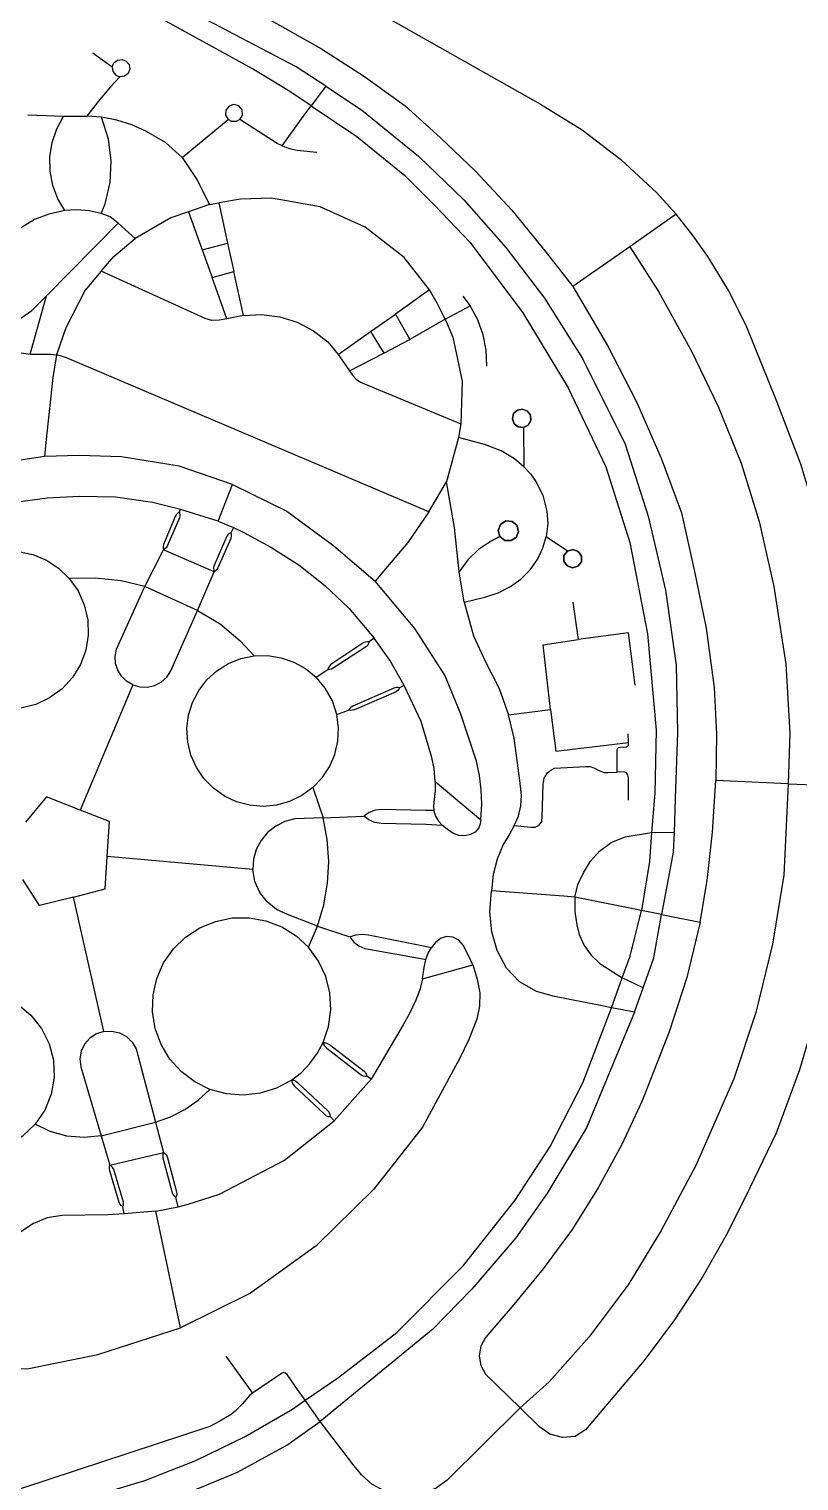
# Model space of a CAD drawing. Header units: metres. Extents: x 327752 to 330302, y 2791504 to 2794271.
# Drawn here: x 328740.8 to 328940.2, y 2791817.9 to 2792193.8 of the extents above; entities that cross this region are included whole.
import ezdxf

# ---------------------------------------------------------------- set-up
doc = ezdxf.new("R2010")
doc.units = ezdxf.units.M

msp = doc.modelspace()

# ---------------------------------------------------------------- linework, layer by layer
for p, q in [((328762.35, 2792183.88), (328757.35, 2792187.53)), ((328817.62, 2792178.95), (328813.86, 2792173.88)), ((328740.5, 2792171.59), (328749.71, 2792171.23)), ((328749.71, 2792171.23), (328755.8, 2792171.19)), ((328759.59, 2792170.94), (328755.8, 2792171.19)), ((328780.45, 2792160.47), (328792.37, 2792170.32)), ((328787.55, 2792148.37), (328782.07, 2792146.46)), ((328787.55, 2792148.37), (328789.97, 2792148.79)), ((328789.97, 2792148.79), (328792.21, 2792138.35)), ((328782.07, 2792146.46), (328785.61, 2792136.62)), ((328908.35, 2792145.82), (328896.33, 2792137.4)), ((328745.3, 2792124.69), (328763.92, 2792143.48)), ((328768.26, 2792139.54), (328763.92, 2792143.48)), ((328785.61, 2792136.62), (328792.21, 2792138.35)), ((328785.61, 2792136.62), (328788.18, 2792129.45)), ((328792.21, 2792138.35), (328793.79, 2792130.97)), ((328896.33, 2792137.4), (328881.65, 2792127.11)), ((328788.18, 2792129.45), (328793.79, 2792130.97)), ((328792, 2792118.78), (328788.18, 2792129.45)), ((328796.3, 2792119.6), (328793.79, 2792130.97)), ((328844.48, 2792126.26), (328835.65, 2792119.99)), ((328741.1, 2792109.63), (328745.3, 2792124.69)), ((328848.57, 2792118.68), (328854.99, 2792122.1)), ((328853.12, 2792124.58), (328854.99, 2792122.1)), ((328796.3, 2792119.6), (328792, 2792118.78)), ((328829.23, 2792115.44), (328835.65, 2792119.99)), ((328835.65, 2792119.99), (328839.41, 2792113.43)), ((328848.57, 2792118.68), (328839.41, 2792113.43)), ((328820.82, 2792109.48), (328829.23, 2792115.44)), ((328829.23, 2792115.44), (328832.63, 2792109.87)), ((328832.63, 2792109.87), (328839.41, 2792113.43)), ((328820.82, 2792109.48), (328823.78, 2792105.24)), ((328823.78, 2792105.24), (328832.63, 2792109.87)), ((328852.64, 2792091.56), (328851.98, 2792087.99)), ((328851.98, 2792087.99), (328848.88, 2792076.58)), ((328868.83, 2792090.61), (328868.92, 2792080.46)), ((328744.8, 2792083.12), (328736.4, 2792081.8)), ((328844.32, 2792068.73), (328848.88, 2792076.58)), ((328789.78, 2792066.38), (328793.47, 2792075.83)), ((328779.99, 2792069.39), (328779.71, 2792068.75)), ((328789.78, 2792066.38), (328779.99, 2792069.39)), ((328789.78, 2792066.38), (328793.71, 2792064.73)), ((328793.71, 2792064.73), (328793.04, 2792063.33)), ((328880.22, 2792058.61), (328874.69, 2792062.28)), ((328770.76, 2792049.42), (328775.62, 2792058.9)), ((328788.75, 2792053.23), (328775.62, 2792058.9)), ((328784.39, 2792043.26), (328788.75, 2792053.23)), ((328853.45, 2792045.35), (328852.22, 2792053.21)), ((328784.39, 2792043.26), (328770.76, 2792049.42)), ((328881.59, 2792045.41), (328883.02, 2792035.71)), ((328830.15, 2792036.08), (328828.87, 2792035.08)), ((328815.13, 2792025.95), (328818.16, 2792027.97)), ((328767.67, 2792023.96), (328754.05, 2791991.53)), ((328837.97, 2792023.82), (328836.71, 2792023.24)), ((328820.49, 2792016.3), (328823.55, 2792017.45)), ((328864.94, 2792016.24), (328875.87, 2792017.62)), ((328896.02, 2792009.08), (328895.97, 2792011.28)), ((328845.94, 2791998.95), (328857.76, 2791989.04)), ((328937.39, 2791998.39), (328918.67, 2791999.2)), ((328937.39, 2791998.39), (328952.89, 2791997.72)), ((328814.29, 2791997.36), (328816.98, 2791989.54)), ((328816.98, 2791989.54), (328827.47, 2791990.02)), ((328907.81, 2791985.63), (328902.02, 2791985.72)), ((328798.78, 2791976.16), (328761.04, 2791979.55)), ((328760.18, 2791934.26), (328752.29, 2791969.05)), ((328899.36, 2791965.56), (328882.1, 2791969.03)), ((328904.6, 2791964.52), (328899.36, 2791965.56)), ((328904.6, 2791964.52), (328914.55, 2791962.52)), ((328813.14, 2791956.02), (328815.53, 2791961.54)), ((328815.53, 2791961.54), (328823.87, 2791958.7)), ((328842.71, 2791947.87), (328855.73, 2791951.5)), ((328891.62, 2791940.38), (328894.42, 2791948.12)), ((328899.82, 2791945.53), (328894.42, 2791948.12)), ((328897.61, 2791939.26), (328899.82, 2791945.53)), ((328897.61, 2791939.26), (328891.62, 2791940.38)), ((328829.4, 2791921.92), (328828.23, 2791922.7)), ((328829.4, 2791921.92), (328819.78, 2791911.09)), ((328819.78, 2791911.09), (328818.78, 2791912.23)), ((328759.51, 2791907.18), (328773.54, 2791910.73)), ((328759.51, 2791907.18), (328761.76, 2791899.58)), ((328773.54, 2791910.73), (328775.6, 2791902.94)), ((328761.76, 2791899.58), (328775.6, 2791902.94)), ((328765.44, 2791887.04), (328765.05, 2791888.88)), ((328773.63, 2791887.73), (328779.4, 2791888.85)), ((328779.4, 2791888.85), (328778.77, 2791891.37)), ((328773.63, 2791887.73), (328765.44, 2791887.04)), ((328780.04, 2791857.51), (328773.63, 2791887.73)), ((328791.76, 2791850.18), (328798.65, 2791840.59)), ((328816.2, 2791833.27), (328812.32, 2791838.75))]:
    msp.add_line(p, q)
for points in [[(328817.62, 2792178.95), (328809.97, 2792184.01), (328712.06, 2792235.37)], [(328813.86, 2792173.88), (328808.33, 2792177.59), (328798.64, 2792183.45), (328710.3, 2792232.1)], [(328769.98, 2792232.62), (328765.86, 2792224.92), (328765.27, 2792221.29), (328766.41, 2792217.8), (328769.03, 2792215.22), (328805.68, 2792194.74), (328816.5, 2792188.63), (328827.67, 2792181.48), (328838.17, 2792173.87), (328847.24, 2792165.69), (328856.44, 2792157), (328865.81, 2792146.9), (328874.42, 2792136.28), (328881.65, 2792127.11)], [(328769.98, 2792232.62), (328873.22, 2792174.31), (328884, 2792167.64), (328894.07, 2792159.96), (328903.34, 2792151.36), (328908.35, 2792145.82)], [(328762.35, 2792183.88), (328762.77, 2792185), (328763.7, 2792185.74), (328764.88, 2792185.92), (328765.99, 2792185.49), (328766.74, 2792184.56), (328766.91, 2792183.38), (328766.47, 2792182.28), (328765.52, 2792181.55), (328764.34, 2792181.4)], [(328762.35, 2792183.88), (328762.53, 2792182.74), (328763.26, 2792181.83), (328764.34, 2792181.4)], [(328764.34, 2792181.4), (328761.88, 2792178.77), (328758.69, 2792175.03), (328755.8, 2792171.19)], [(328817.62, 2792178.95), (328826.89, 2792172.82), (328841.61, 2792160.82), (328853.38, 2792149.54), (328864.29, 2792137.19), (328874.26, 2792124.08), (328884.09, 2792108.45), (328895.14, 2792086.33), (328901.16, 2792067.63), (328905.58, 2792048.48), (328908.34, 2792029.04), (328908.75, 2792011.62), (328908.15, 2791994.57), (328907.81, 2791985.63)], [(328795.39, 2792170.33), (328796.08, 2792171.48), (328795.99, 2792172.81), (328795.16, 2792173.85), (328793.87, 2792174.25), (328792.6, 2792173.84), (328791.77, 2792172.8), (328791.68, 2792171.47), (328792.37, 2792170.32)], [(328750.05, 2792146.81), (328748.25, 2792149.78), (328746.95, 2792153.28), (328746.28, 2792156.96), (328746.21, 2792160.69), (328746.77, 2792164.38), (328747.96, 2792167.93), (328749.71, 2792171.23)], [(328759.48, 2792146.01), (328760.5, 2792148.54), (328761.8, 2792154.02), (328762.09, 2792159.67), (328761.36, 2792165.26), (328759.59, 2792170.94)], [(328780.45, 2792160.47), (328776.11, 2792164.42), (328771.04, 2792167.35), (328767.38, 2792168.99), (328763.54, 2792170.2), (328759.59, 2792170.94)], [(328795.39, 2792170.33), (328794.43, 2792169.82), (328793.34, 2792169.81), (328792.37, 2792170.32)], [(328806.35, 2792163.5), (328805.07, 2792164.13), (328795.39, 2792170.33)], [(328806.35, 2792163.5), (328811.81, 2792171.12), (328813.86, 2792173.88)], [(328813.86, 2792173.88), (328825.66, 2792165.96), (328838.14, 2792155.83), (328845.79, 2792148.19), (328855.07, 2792138.5), (328868.68, 2792120.32), (328880.43, 2792100.9), (328890.2, 2792080.43), (328896.39, 2792060.87), (328900.91, 2792037.19), (328903.22, 2792012.22), (328902.82, 2791995.94), (328902.02, 2791985.72)], [(328806.35, 2792163.5), (328808.24, 2792162.83), (328810.21, 2792162.44), (328815.31, 2792161.91)], [(328780.45, 2792160.47), (328784.27, 2792154.85), (328787.55, 2792148.37)], [(328844.48, 2792126.26), (328837.9, 2792134.61), (328827.83, 2792142.47), (328816.17, 2792147.71), (328803.59, 2792150.02), (328795.52, 2792149.75), (328789.97, 2792148.79)], [(328750.05, 2792146.81), (328745.89, 2792145.82), (328742.2, 2792144.44), (328737.94, 2792141.75), (328734.39, 2792138.2), (328731.72, 2792133.94), (328730.05, 2792129.21), (328729.49, 2792124.22), (328730.05, 2792119.24), (328730.66, 2792115.46)], [(328759.48, 2792146.01), (328756.38, 2792146.74), (328753.21, 2792147), (328750.05, 2792146.81)], [(328763.92, 2792143.48), (328761.82, 2792145.12), (328759.48, 2792146.01)], [(328782.07, 2792146.46), (328777.49, 2792144.85), (328768.26, 2792139.54)], [(328952.89, 2791997.72), (328953.36, 2792012.9), (328952.05, 2792030.26), (328949.48, 2792047.46), (328945.67, 2792064.44), (328940.64, 2792081.11), (328934.42, 2792097.36), (328926.67, 2792116.58), (328922, 2792125.96), (328916.53, 2792134.91), (328912.76, 2792140.21), (328908.35, 2792145.82)], [(328759.51, 2792131.08), (328762.72, 2792134.84), (328768.26, 2792139.54)], [(328896.33, 2792137.4), (328903.8, 2792125.84), (328912.36, 2792110.39), (328919.26, 2792096.04), (328925.22, 2792081.39), (328929.88, 2792066.3), (328933.63, 2792049.46), (328936.78, 2792029.33), (328937.84, 2792011.46), (328937.39, 2791998.39)], [(328759.51, 2792131.08), (328755.33, 2792126.18), (328750.32, 2792116.44), (328747.87, 2792109.38)], [(328792, 2792118.78), (328790, 2792118.38), (328788.15, 2792118.33), (328786.37, 2792118.82), (328759.51, 2792131.08)], [(328848.57, 2792118.68), (328846.47, 2792122.82), (328844.48, 2792126.26)], [(328881.65, 2792127.11), (328890.58, 2792111.83), (328898.11, 2792097.21), (328904.49, 2792082.64), (328909.71, 2792068.51), (328913.14, 2792053.36), (328916.17, 2792038.62), (328918.23, 2792023.29), (328918.79, 2792011.25), (328918.67, 2791999.2)], [(328730.66, 2792115.46), (328733.7, 2792116.43), (328737.82, 2792118.34), (328741.55, 2792120.9), (328745.3, 2792124.69)], [(328859.31, 2792106.47), (328859.19, 2792110.59), (328858.41, 2792114.63), (328857, 2792118.5), (328854.99, 2792122.1)], [(328796.3, 2792119.6), (328801.03, 2792119.85), (328805.73, 2792119.26), (328810.25, 2792117.85), (328814.43, 2792115.66), (328818.16, 2792112.77), (328820.82, 2792109.48)], [(328848.57, 2792118.68), (328850.57, 2792113.97), (328852.92, 2792102.57), (328852.64, 2792091.56)], [(328730.66, 2792115.46), (328731.55, 2792113.68), (328733.29, 2792112.07), (328735.34, 2792110.86), (328737.61, 2792110.13), (328741.1, 2792109.63)], [(328741.1, 2792109.63), (328744.86, 2792109.58), (328746.37, 2792109.56), (328747.87, 2792109.38)], [(328747.87, 2792109.38), (328746.97, 2792103.52), (328745.14, 2792086.69), (328744.8, 2792083.12)], [(328844.32, 2792068.73), (328750.46, 2792108.65), (328749.19, 2792109.07), (328747.87, 2792109.38)], [(328823.78, 2792105.24), (328824.54, 2792104.12), (328825.49, 2792103.15), (328826.59, 2792102.35), (328852.64, 2792091.56)], [(328868.83, 2792090.61), (328870.04, 2792091.23), (328870.72, 2792092.4), (328870.66, 2792093.76), (328869.88, 2792094.86), (328868.62, 2792095.37), (328867.27, 2792095.12), (328866.28, 2792094.19), (328865.96, 2792092.86), (328866.4, 2792091.58), (328867.47, 2792090.74), (328868.83, 2792090.61)], [(328868.83, 2792090.61), (328867.47, 2792090.74), (328866.4, 2792091.58), (328865.96, 2792092.86), (328866.28, 2792094.19), (328867.27, 2792095.12), (328868.62, 2792095.37), (328869.88, 2792094.86), (328870.66, 2792093.76), (328870.72, 2792092.4), (328870.04, 2792091.23), (328868.83, 2792090.61)], [(328868.92, 2792080.46), (328866.52, 2792082.46), (328863.09, 2792084.58), (328858.73, 2792086.19), (328851.98, 2792087.99)], [(328793.47, 2792075.83), (328779.71, 2792080.59), (328764.76, 2792083), (328753.76, 2792083.35), (328744.8, 2792083.12)], [(328868.92, 2792080.46), (328870.62, 2792078.65), (328872.03, 2792076.65), (328873.82, 2792073.06), (328874.9, 2792068.93), (328875.1, 2792065.75), (328874.69, 2792062.28)], [(328852.22, 2792053.21), (328850.95, 2792064.75), (328848.88, 2792076.58)], [(328779.99, 2792069.39), (328772.74, 2792071.17), (328763.2, 2792072.6), (328753.77, 2792072.78), (328745.49, 2792072.32), (328737.26, 2792071.22)], [(328793.47, 2792075.83), (328807.54, 2792068.93), (328819.71, 2792059.95), (328830.41, 2792050.81)], [(328779.71, 2792068.75), (328779.23, 2792068.34), (328778.93, 2792068.02), (328778.67, 2792067.56), (328775.59, 2792060.28), (328775.52, 2792059.82), (328775.52, 2792059.35), (328775.62, 2792058.9)], [(328779.71, 2792068.75), (328779.84, 2792068.2), (328779.86, 2792067.75), (328779.76, 2792067.22), (328776.56, 2792059.86), (328776.31, 2792059.49), (328775.98, 2792059.16), (328775.62, 2792058.9)], [(328844.32, 2792068.73), (328838.92, 2792060.83), (328833.11, 2792053.98), (328830.41, 2792050.81)], [(328862.72, 2792062.41), (328863.99, 2792061.39), (328865.63, 2792061.31), (328867, 2792062.2), (328867.58, 2792063.72), (328867.15, 2792065.29), (328865.88, 2792066.31), (328864.24, 2792066.4), (328862.87, 2792065.51), (328862.28, 2792063.98), (328862.72, 2792062.41)], [(328862.72, 2792062.41), (328862.28, 2792063.98), (328862.87, 2792065.51), (328864.24, 2792066.4), (328865.88, 2792066.31), (328867.15, 2792065.29), (328867.58, 2792063.72), (328867, 2792062.2), (328865.63, 2792061.31), (328863.99, 2792061.39), (328862.72, 2792062.41)], [(328793.04, 2792063.33), (328792.64, 2792063.13), (328792.28, 2792062.84), (328791.98, 2792062.43), (328788.65, 2792054.67), (328788.59, 2792054.18), (328788.63, 2792053.69), (328788.75, 2792053.23)], [(328793.04, 2792063.33), (328793.16, 2792062.9), (328793.18, 2792062.47), (328793.02, 2792061.89), (328789.69, 2792054.29), (328789.44, 2792053.88), (328789.12, 2792053.52), (328788.75, 2792053.23)], [(328793.71, 2792064.73), (328796.27, 2792063.52), (328803.45, 2792059.64), (328810.68, 2792055.02), (328817.43, 2792049.72), (328823.64, 2792043.81), (328830.15, 2792036.08)], [(328862.72, 2792062.41), (328860.33, 2792061.06), (328857.15, 2792058.98), (328854.42, 2792056.32), (328852.22, 2792053.21)], [(328853.45, 2792045.35), (328858.86, 2792046.69), (328862.25, 2792047.83), (328865.48, 2792049.45), (328868.15, 2792051.38), (328870.56, 2792053.79), (328872.47, 2792056.47), (328873.87, 2792059.42), (328874.69, 2792062.28)], [(328738.06, 2792058.52), (328741.78, 2792057.72), (328745.29, 2792056.25), (328748.47, 2792054.16), (328751.21, 2792051.52)], [(328880.22, 2792058.61), (328879.32, 2792057.43), (328879.29, 2792055.97), (328880.13, 2792054.75), (328881.53, 2792054.27), (328882.94, 2792054.68), (328883.84, 2792055.86), (328883.87, 2792057.33), (328883.03, 2792058.54), (328881.64, 2792059.03), (328880.22, 2792058.61)], [(328880.22, 2792058.61), (328881.64, 2792059.03), (328883.03, 2792058.54), (328883.87, 2792057.33), (328883.84, 2792055.86), (328882.94, 2792054.68), (328881.53, 2792054.27), (328880.13, 2792054.75), (328879.29, 2792055.97), (328879.32, 2792057.43), (328880.22, 2792058.61)], [(328751.21, 2792051.52), (328753.49, 2792048.29), (328755.11, 2792044.67), (328756, 2792040.81), (328756.13, 2792036.86), (328755.49, 2792032.95), (328754.1, 2792029.25), (328752.03, 2792025.86), (328749.35, 2792022.95), (328746.14, 2792020.61), (328742.54, 2792018.92), (328738.68, 2792017.95), (328734.71, 2792017.73), (328730.78, 2792018.28), (328727.01, 2792019.57), (328723.57, 2792021.55), (328720.57, 2792024.16), (328718.14, 2792027.29), (328716.35, 2792030.82), (328715.29, 2792034.64), (328714.98, 2792038.58), (328715.49, 2792042.37)], [(328770.76, 2792049.42), (328764.63, 2792050.87), (328757.9, 2792051.58), (328751.21, 2792051.52)], [(328857.76, 2791989.04), (328858.03, 2791993.05), (328857.91, 2791996.81), (328857.45, 2792000.53), (328856.66, 2792004.2), (328852.59, 2792016.43), (328848.47, 2792026.47), (328840.67, 2792038.56), (328830.41, 2792050.81)], [(328767.67, 2792023.96), (328766.07, 2792024.9), (328764.73, 2792026.19), (328763.76, 2792027.76), (328763.2, 2792029.52), (328763.08, 2792031.36), (328763.42, 2792033.18), (328770.76, 2792049.42)], [(328767.67, 2792023.96), (328769.51, 2792023.43), (328771.44, 2792023.38), (328773.32, 2792023.8), (328775.03, 2792024.69), (328776.46, 2792025.96), (328777.52, 2792027.57), (328784.39, 2792043.26)], [(328784.39, 2792043.26), (328790.28, 2792039.75), (328795.48, 2792035.34), (328799.1, 2792031.46)], [(328853.45, 2792045.35), (328855.91, 2792036.69), (328858.93, 2792030.07), (328862.53, 2792022.99), (328864.94, 2792016.24)], [(328828.87, 2792035.08), (328828.4, 2792035.13), (328827.92, 2792035.06), (328827.52, 2792034.93), (328818.97, 2792029.23), (328818.62, 2792028.85), (328818.34, 2792028.44), (328818.16, 2792027.97)], [(328828.87, 2792035.08), (328828.73, 2792034.64), (328828.51, 2792034.25), (328828.22, 2792033.93), (328819.59, 2792028.27), (328819.13, 2792028.08), (328818.64, 2792027.98), (328818.16, 2792027.97)], [(328837.97, 2792023.82), (328834.21, 2792030.35), (328830.15, 2792036.08)], [(328875.87, 2792017.62), (328873.9, 2792034.38), (328883.02, 2792035.71)], [(328897.74, 2792023.87), (328896.05, 2792037.44), (328883.02, 2792035.71)], [(328814.29, 2791997.36), (328811.44, 2791995.3), (328808.28, 2791993.78), (328804.92, 2791992.84), (328801.43, 2791992.5), (328797.93, 2791992.8), (328794.56, 2791993.7), (328791.38, 2791995.19), (328788.54, 2791997.21), (328786.09, 2791999.7), (328784.12, 2792002.58), (328782.71, 2792005.77), (328781.89, 2792009.16), (328781.68, 2792012.64), (328782.1, 2792016.09), (328783.12, 2792019.42), (328784.73, 2792022.51), (328786.86, 2792025.28), (328789.45, 2792027.63), (328792.41, 2792029.47), (328795.66, 2792030.76), (328799.1, 2792031.46)], [(328799.1, 2792031.46), (328802.6, 2792031.55), (328806.07, 2792031.01), (328809.37, 2792029.87), (328812.43, 2792028.17), (328815.13, 2792025.95)], [(328820.49, 2792016.3), (328819.34, 2792019.84), (328817.52, 2792023.1), (328815.13, 2792025.95)], [(328845.94, 2791998.95), (328845.67, 2792002.32), (328845.12, 2792005.19), (328842.35, 2792014.53), (328837.97, 2792023.82)], [(328836.71, 2792023.24), (328836.28, 2792023.32), (328835.83, 2792023.31), (328835.3, 2792023.13), (328824.62, 2792018.45), (328824.2, 2792018.23), (328823.84, 2792017.87), (328823.55, 2792017.45)], [(328836.71, 2792023.24), (328836.53, 2792022.84), (328836.29, 2792022.5), (328835.87, 2792022.16), (328825.06, 2792017.48), (328824.6, 2792017.38), (328824.14, 2792017.35), (328823.55, 2792017.45)], [(328814.29, 2791997.36), (328816.68, 2791999.87), (328818.62, 2792002.78), (328820, 2792005.97), (328820.78, 2792009.37), (328820.95, 2792012.85), (328820.49, 2792016.3)], [(328866.46, 2791987.53), (328867.54, 2791990.01), (328868.17, 2791992.62), (328868.36, 2791995.32), (328868, 2791998.49), (328866.45, 2792010.15), (328864.94, 2792016.24)], [(328875.87, 2792017.62), (328877.18, 2792006.79), (328896.02, 2792009.08)], [(328893.06, 2792001.39), (328893.09, 2792007.03), (328893.15, 2792007.48), (328893.47, 2792007.79), (328893.93, 2792007.82), (328895.51, 2792007.89), (328895.81, 2792008.07), (328895.99, 2792008.37), (328896.03, 2792008.71), (328896.02, 2792009.08)], [(328866.46, 2791987.53), (328870.74, 2791987.17), (328871.89, 2791987.16), (328872.92, 2791987.69), (328873.56, 2791988.62), (328873.7, 2791989.76), (328873.89, 2791998.23), (328874.21, 2791999.84), (328875.08, 2792001.22), (328875.91, 2792001.92), (328876.87, 2792002.41), (328884.98, 2792002.88), (328886.08, 2792002.81), (328887.03, 2792002.52), (328887.9, 2792002.04), (328888.76, 2792001.63), (328889.75, 2792001.32), (328890.77, 2792001.3), (328893.06, 2792001.39)], [(328896.04, 2791994.13), (328895.99, 2792000.03), (328895.89, 2792000.7), (328895.48, 2792001.24), (328894.83, 2792001.45), (328893.06, 2792001.39)], [(328845.94, 2791998.95), (328845.93, 2791996.52), (328845.62, 2791993.62), (328845.54, 2791992.52), (328845.64, 2791991.42)], [(328937.39, 2791998.39), (328936.23, 2791974.71), (328933.32, 2791956.8), (328928.99, 2791939.18), (328923.27, 2791921.96), (328913.48, 2791899.56), (328904.48, 2791882.73), (328895.9, 2791868.67), (328885.83, 2791855.16), (328875.45, 2791843.51), (328868, 2791836.76)], [(328952.89, 2791997.72), (328951.7, 2791977.1), (328949.23, 2791959.23), (328945.42, 2791941.6), (328940.31, 2791924.29), (328934.23, 2791907.9), (328927.35, 2791893.61), (328921.57, 2791881.89), (328915.08, 2791870.52), (328907.91, 2791859.57), (328900.1, 2791849.07), (328884.86, 2791831.13), (328882.21, 2791829.39), (328878.9, 2791829.07), (328875.69, 2791829.95), (328873, 2791831.91), (328868, 2791836.76)], [(328914.55, 2791962.52), (328916.36, 2791973.3), (328917.74, 2791985.86), (328918.67, 2791999.2)], [(328754.05, 2791991.53), (328745.29, 2791994.97), (328739.85, 2791988.43)], [(328761.04, 2791979.55), (328761.6, 2791988.56), (328754.05, 2791991.53)], [(328845.64, 2791991.42), (328843.45, 2791991.46), (328832.05, 2791991.71), (328830.4, 2791991.53), (328828.84, 2791990.96), (328827.47, 2791990.02)], [(328847.85, 2791987.57), (328843.56, 2791987.8), (328831.96, 2791988.07), (328830.32, 2791988.35), (328828.8, 2791989.02), (328827.47, 2791990.02)], [(328845.64, 2791991.42), (328846.06, 2791989.98), (328846.81, 2791988.67), (328847.85, 2791987.57)], [(328816.98, 2791989.54), (328809.64, 2791989.28), (328807.05, 2791988.6), (328804.67, 2791987.42), (328802.58, 2791985.76), (328800.89, 2791983.71), (328799.65, 2791981.37), (328798.95, 2791978.81), (328798.78, 2791976.16)], [(328815.53, 2791961.54), (328817.16, 2791966.99), (328818.11, 2791972.6), (328818.41, 2791978.27), (328818.02, 2791983.95), (328816.98, 2791989.54)], [(328857.76, 2791989.04), (328857.6, 2791987.98), (328857.23, 2791986.92), (328856.33, 2791985.87), (328855.12, 2791985.2), (328853.64, 2791984.87), (328852.13, 2791985), (328850.72, 2791985.49), (328849.48, 2791986.31), (328847.85, 2791987.57)], [(328866.46, 2791987.53), (328865.09, 2791985.16), (328863.61, 2791982.64), (328862.02, 2791978.83), (328860.95, 2791974.84), (328860.58, 2791970.61)], [(328882.1, 2791969.03), (328882.88, 2791972.31), (328884.38, 2791975.34), (328886.23, 2791978.3), (328888.52, 2791980.92), (328891.51, 2791983.18), (328895.2, 2791984.6), (328902.02, 2791985.72)], [(328902.02, 2791985.72), (328901.43, 2791978.21), (328899.36, 2791965.56)], [(328907.81, 2791985.63), (328907.63, 2791980.66), (328904.6, 2791964.52)], [(328752.29, 2791969.05), (328760.52, 2791971.16), (328761.04, 2791979.55)], [(328815.53, 2791961.54), (328807.76, 2791964.56), (328804.91, 2791965.84), (328802.45, 2791967.77), (328800.54, 2791970.24), (328799.29, 2791973.09), (328798.78, 2791976.16)], [(328752.29, 2791969.05), (328743.54, 2791966.81), (328739.19, 2791973.6)], [(328891.62, 2791940.38), (328888.35, 2791941.01), (328876.86, 2791943.27), (328872.2, 2791944.59), (328867.78, 2791947.06), (328864.42, 2791950.65), (328862.06, 2791955.17), (328860.61, 2791960.05), (328860.11, 2791965.12), (328860.58, 2791970.61)], [(328882.1, 2791969.03), (328879.26, 2791969.23), (328860.58, 2791970.61)], [(328882.1, 2791969.03), (328882.12, 2791965.28), (328882.66, 2791961.83), (328883.27, 2791959.31), (328884.53, 2791956.49), (328886.32, 2791953.95), (328888.58, 2791951.82), (328894.42, 2791948.12)], [(328787.65, 2791919.25), (328783.71, 2791921.18), (328780.19, 2791923.83), (328777.24, 2791927.1), (328774.98, 2791930.86), (328773.47, 2791934.98), (328772.77, 2791939.31), (328772.92, 2791943.69), (328773.89, 2791947.96), (328775.66, 2791951.98), (328778.17, 2791955.59), (328781.32, 2791958.66), (328785, 2791961.07), (328789.07, 2791962.75), (328793.38, 2791963.64), (328797.8, 2791963.68), (328802.13, 2791962.9), (328806.24, 2791961.31), (328809.97, 2791958.98), (328813.14, 2791956.02)], [(328894.42, 2791948.12), (328896.45, 2791953.74), (328899.36, 2791965.56)], [(328899.82, 2791945.53), (328902.57, 2791953.33), (328904.6, 2791964.52)], [(328914.55, 2791962.52), (328911.13, 2791948.18), (328906.57, 2791934.18), (328899.55, 2791916.31), (328894.24, 2791904.83), (328888.19, 2791893.71), (328881.43, 2791883), (328873.97, 2791872.76), (328865.87, 2791863.03), (328859, 2791855.03), (328857.79, 2791852.77), (328857.36, 2791850.25), (328857.79, 2791847.73), (328858.99, 2791845.47), (328868, 2791836.76)], [(328823.87, 2791958.7), (328825.43, 2791959.28), (328827.09, 2791959.45), (328828.73, 2791959.23), (328841.69, 2791956.67), (328845.03, 2791956)], [(328823.87, 2791958.7), (328824.91, 2791957.4), (328826.23, 2791956.38), (328827.76, 2791955.71), (328840.84, 2791953.42), (328843.55, 2791952.85)], [(328855.73, 2791951.5), (328854.54, 2791954.09), (328853.18, 2791956.61), (328852.08, 2791957.9), (328850.57, 2791958.67), (328848.88, 2791958.81), (328847.35, 2791958.34), (328846.09, 2791957.26), (328845.03, 2791956)], [(328816.97, 2791931.34), (328818.38, 2791935.49), (328818.97, 2791939.84), (328818.72, 2791944.22), (328817.65, 2791948.47), (328815.78, 2791952.44), (328813.14, 2791956.02)], [(328842.71, 2791947.87), (328843.1, 2791950.77), (328843.55, 2791952.85)], [(328843.55, 2791952.85), (328844.12, 2791954.49), (328845.03, 2791956)], [(328855.73, 2791951.5), (328856.81, 2791947.78), (328857.5, 2791944.27), (328857.46, 2791940.81), (328856.76, 2791937.43), (328854.68, 2791932.13), (328852.37, 2791927.3), (328842.69, 2791909.42), (328830.04, 2791893.44), (328815.15, 2791878.72), (328798.18, 2791866.45), (328780.04, 2791857.51)], [(328705.16, 2791924.68), (328705.81, 2791929.06), (328707.37, 2791933.2), (328709.78, 2791936.92), (328712.91, 2791940.06), (328716.64, 2791942.48), (328720.79, 2791944.07), (328725.18, 2791944.76), (328729.62, 2791944.51), (328733.91, 2791943.34), (328737.86, 2791941.31), (328741.29, 2791938.49), (328744.06, 2791935.02), (328746.04, 2791931.07), (328747.13, 2791926.78), (328747.3, 2791922.35), (328746.53, 2791918), (328744.85, 2791913.9), (328742.36, 2791910.23)], [(328842.71, 2791947.87), (328842.01, 2791945.04), (328840.99, 2791942.31), (328839.35, 2791938.88), (328837.72, 2791935.93), (328829.4, 2791921.92)], [(328812.32, 2791838.75), (328820.68, 2791844.5), (328836.03, 2791856.26), (328853.21, 2791873.57), (328866.65, 2791890.55), (328875.71, 2791904.43), (328884.19, 2791920.97), (328891.62, 2791940.38)], [(328897.61, 2791939.26), (328885.11, 2791909.29), (328874.92, 2791892.21), (328866.89, 2791880.84), (328855.5, 2791867.54), (328845.39, 2791857.2), (328816.2, 2791833.27)], [(328760.18, 2791934.26), (328758.24, 2791933.63), (328756.54, 2791932.51), (328755.2, 2791930.97), (328754.32, 2791929.13), (328753.98, 2791927.13), (328754.18, 2791925.11), (328759.51, 2791907.18)], [(328760.18, 2791934.26), (328762.23, 2791934.34), (328764.23, 2791933.88), (328766.03, 2791932.9), (328767.5, 2791931.47), (328768.53, 2791929.7), (328773.54, 2791910.73)], [(328808.76, 2791921.67), (328811.31, 2791923.64), (328813.54, 2791925.94), (328815.44, 2791928.52), (328816.97, 2791931.34)], [(328816.97, 2791931.34), (328817.35, 2791931.36), (328817.84, 2791931.24), (328818.6, 2791930.84), (328827.54, 2791923.98), (328827.91, 2791923.58), (328828.13, 2791923.16), (328828.23, 2791922.7)], [(328816.97, 2791931.34), (328817.02, 2791930.94), (328817.28, 2791930.52), (328817.9, 2791929.94), (328826.82, 2791923.03), (328827.33, 2791922.77), (328827.78, 2791922.69), (328828.23, 2791922.7)], [(328705.16, 2791924.68), (328705.42, 2791920.36), (328706.37, 2791916.05), (328708.36, 2791912.19), (328711.1, 2791908.82), (328714.48, 2791906.1), (328718.36, 2791904.11), (328722.57, 2791902.96), (328726.92, 2791902.69), (328731.43, 2791903.45), (328735.52, 2791904.93), (328739.22, 2791907.24), (328742.36, 2791910.23)], [(328773.54, 2791910.73), (328777.46, 2791912.16), (328781.16, 2791914.07), (328784.57, 2791916.45), (328787.65, 2791919.25)], [(328808.76, 2791921.67), (328804.89, 2791919.58), (328800.69, 2791918.26), (328796.31, 2791917.76), (328791.91, 2791918.09), (328787.65, 2791919.25)], [(328808.76, 2791921.67), (328809.25, 2791921.66), (328809.81, 2791921.44), (328810.34, 2791921.05), (328818.22, 2791913.62), (328818.5, 2791913.22), (328818.71, 2791912.74), (328818.78, 2791912.23)], [(328808.76, 2791921.67), (328808.84, 2791921.15), (328809.07, 2791920.66), (328809.47, 2791920.14), (328817.35, 2791912.81), (328817.78, 2791912.39), (328818.28, 2791912.26), (328818.78, 2791912.23)], [(328779.4, 2791888.85), (328782.02, 2791889.51), (328790.1, 2791892.11), (328806.98, 2791900.94), (328819.78, 2791911.09)], [(328759.51, 2791907.18), (328755.05, 2791906.77), (328750.59, 2791907.17), (328746.27, 2791908.36), (328742.36, 2791910.23)], [(328775.6, 2791902.94), (328775.48, 2791902.49), (328775.43, 2791902.02), (328775.48, 2791901.55), (328777.89, 2791892.44), (328778.14, 2791891.98), (328778.42, 2791891.64), (328778.77, 2791891.37)], [(328775.6, 2791902.94), (328775.98, 2791902.65), (328776.28, 2791902.28), (328776.53, 2791901.86), (328779.02, 2791892.76), (328779.06, 2791892.23), (328778.96, 2791891.78), (328778.77, 2791891.37)], [(328765.05, 2791888.88), (328764.69, 2791889.13), (328764.39, 2791889.46), (328764.15, 2791889.95), (328761.72, 2791898.19), (328761.65, 2791898.65), (328761.66, 2791899.12), (328761.76, 2791899.58)], [(328765.05, 2791888.88), (328765.23, 2791889.3), (328765.3, 2791889.75), (328765.28, 2791890.07), (328762.75, 2791898.54), (328762.49, 2791898.95), (328762.15, 2791899.3), (328761.76, 2791899.58)], [(328765.44, 2791887.04), (328761.16, 2791886.76), (328749.38, 2791886.61), (328745.53, 2791886.01), (328741.92, 2791884.52), (328738.71, 2791882.32)], [(328427.47, 2791857.3), (328471.1, 2791832.84), (328476.22, 2791830.55), (328481.75, 2791829.58), (328487.35, 2791830), (328491.79, 2791831.05), (328520.61, 2791840.68), (328526.68, 2791842.11), (328532.85, 2791841.31), (328537.66, 2791838.84), (328642.36, 2791780.03), (328647.25, 2791777.99), (328652.01, 2791777.09), (328656.85, 2791777.31), (328661.5, 2791778.65), (328781.25, 2791814.52), (328794.74, 2791820.11), (328807.54, 2791827.12), (328816.2, 2791833.27)], [(328700.39, 2791856.26), (328704.78, 2791853.01), (328709.58, 2791850.37), (328714.68, 2791848.39), (328719.63, 2791847.15), (328724.69, 2791846.54), (328740.71, 2791847.02), (328758.59, 2791850.58), (328780.04, 2791857.51)], [(328459.91, 2791847.03), (328475.64, 2791838.4), (328479.03, 2791836.83), (328482.69, 2791836.08), (328486.42, 2791836.18), (328490.04, 2791837.12), (328524.3, 2791847.85), (328527.45, 2791848.78), (328530.72, 2791848.87), (328533.92, 2791848.13), (328645.47, 2791786.12), (328648.29, 2791784.68), (328652.04, 2791783.63), (328655.95, 2791783.59), (328659.74, 2791784.54), (328770.75, 2791818.01), (328783.97, 2791823.17), (328796.74, 2791829.34), (328809.01, 2791836.46), (328812.32, 2791838.75)], [(328812.32, 2791838.75), (328810.32, 2791841.56), (328807.64, 2791845.43), (328807.21, 2791845.81), (328806.65, 2791845.9), (328806.13, 2791845.64), (328798.65, 2791840.59)], [(328798.65, 2791840.59), (328798.01, 2791840.07), (328797.44, 2791839.48), (328796.93, 2791838.83), (328796.06, 2791837.83), (328795.15, 2791836.87), (328794.18, 2791835.96), (328793.17, 2791835.1), (328790.17, 2791833.31), (328787.61, 2791831.95), (328732.18, 2791813.79)], [(328868, 2791836.76), (328849.03, 2791818.09), (328846.25, 2791816.02), (328843.07, 2791814.66), (328839.66, 2791814.07), (328836.19, 2791814.3), (328832.73, 2791815.3), (328829.58, 2791817.01), (328826.89, 2791819.41), (328824.63, 2791822.18), (328816.2, 2791833.27)]]:
    msp.add_lwpolyline(points)

doc.saveas('drawing.dxf')
